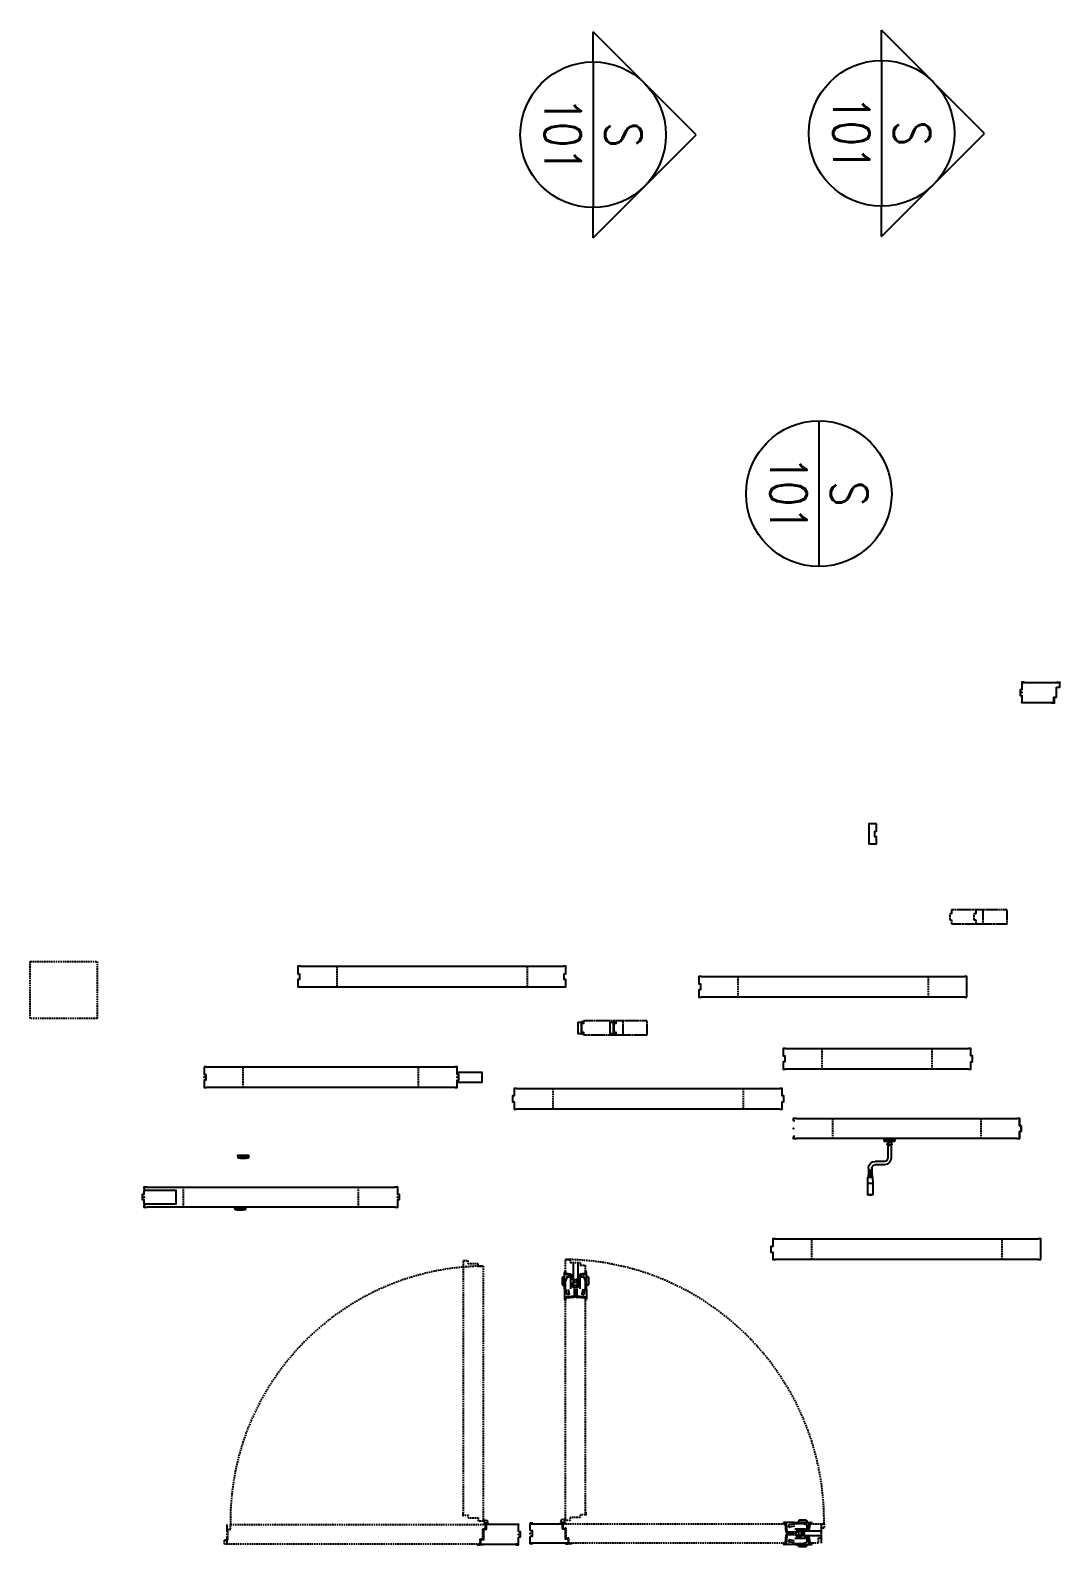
# Model space of a CAD drawing. Header units: inches. Extents: x -2011 to 15254, y -1905 to 6193.
# Drawn here: x -2011 to 2230, y -51 to 6193 of the extents above; entities that cross this region are included whole.
import ezdxf
from ezdxf.enums import TextEntityAlignment as Align

# ---------------------------------------------------------------- set-up
doc = ezdxf.new("R2010")
doc.units = ezdxf.units.IN
doc.header["$MEASUREMENT"] = 0
doc.linetypes.add('CENTER', pattern=[50.8, 31.75, -6.35, 6.35, -6.35])
doc.linetypes.add('HIDDEN', pattern=[9.525, 6.35, -3.175])
for name, color, linetype in [('_P18_FAILED_LOADING_PLACE', 1, 'HIDDEN'), ('_P18_製品', 4, 'Continuous'), ('_P18_製品寸法', 9, 'Continuous'), ('_製品寸法', 9, 'Continuous')]:
    doc.layers.add(name, color=color, linetype=linetype)
doc.styles.add('OKAMURA', font='simplex8.shx', dxfattribs={"width": 0.7, "bigfont": 'BIGFONT.shx'})

# ---------------------------------------------------------------- blocks, each defined once
blk = doc.blocks.new('*U83')
at = {"layer": '_P18_製品', "color": 0, "linetype": 'ByBlock'}
blk.add_lwpolyline([(31, 41.3), (0, 41.3), (0, -41.3), (31, -41.3), (31, -12), (24, -12), (24, 12), (31, 12), (31, 41.3)], dxfattribs=at)
blk = doc.blocks.new('P18_US_SE')
at = {"layer": '_P18_製品'}
blk.add_lwpolyline([(143.5, 21.9), (156, 21.9), (156, 40.3), (0, 40.3), (0, 12), (-7, 12), (-7, -12), (0, -12), (0, -40.3), (132.5, -40.3), (132.5, -19.4), (143.5, -19.4)], close=True, dxfattribs=at)
for points in [[(10, 40.3), (10, 42.5), (0, 42.5), (0, 40.3)], [(146, 40.3), (146, 42.5), (156, 42.5), (156, 40.3)], [(10, -40.3), (10, -42.5), (0, -42.5), (0, -40.3)], [(122.5, -40.3), (122.5, -42.5), (132.5, -42.5), (132.5, -40.3)], [(129.9, -42.5), (129.9, -46.3)], [(132.9, -19.5), (132.9, -45.1)]]:
    blk.add_lwpolyline(points, dxfattribs=at)
at = {"layer": '_P18_製品', "color": 1}
blk.add_point((0, 0), dxfattribs=at)
blk = doc.blocks.new('*U58')
at = {"color": 0, "linetype": 'ByBlock'}
blk.add_lwpolyline([(763.3, -41.3), (763.3, -42.5), (773.3, -42.5), (773.3, -12), (780.3, -12), (780.3, 12), (773.3, 12), (773.3, 42.5), (763.3, 42.5), (763.3, 41.3), (10, 41.3), (10, 42.5), (0, 42.5), (0, 12), (7, 12), (7, -12), (0, -12), (0, -42.5), (10, -42.5), (10, -41.3), (763.3, -41.3)], dxfattribs=at)
at = {"layer": 'Defpoints', "color": 155, "linetype": 'HIDDEN'}
for p, q in [((160, 41.3), (160, -41.3)), ((613.3, 41.3), (613.3, -41.3))]:
    blk.add_line(p, q, dxfattribs=at)
blk = doc.blocks.new('*U95')
at = {"layer": '_P18_製品', "color": 4, "linetype": 'HIDDEN', "ltscale": 0.5}
for points in [[(0, -28.8), (130.1, -28.8), (130.1, 28.8), (0, 28.8), (0, 12), (-7, 12), (-7, -12), (0, -12), (0, -28.8)], [(99.1, -28.8), (229.1, -28.8), (229.1, 28.8), (99.1, 28.8), (99.1, 12), (92.1, 12), (92.1, -12), (99.1, -12), (99.1, -28.8)]]:
    blk.add_lwpolyline(points, dxfattribs=at)
blk = doc.blocks.new('*U17')
for p, q in [((23, -28.8), (23, -25)), ((155.3, -28.8), (155.3, -25))]:
    blk.add_line(p, q)
at = {"color": 0, "linetype": 'ByBlock'}
for points in [[(15, 22.5), (0, 22.5), (0, -22.5), (15, -22.5)], [(147.3, 22.5), (132.3, 22.5), (132.3, -22.5), (147.3, -22.5)]]:
    blk.add_lwpolyline(points, close=True, dxfattribs=at)
for points in [[(23.2, -25), (15.8, -25, -0.414214), (15, -24.2), (15, 24.2, -0.414214), (15.8, 25), (23.2, 25, -0.414214), (24, 24.2), (24, 18), (23.2, 18), (23.2, 24.2), (15.8, 24.2), (15.8, -24.2), (23.2, -24.2), (23.2, -18), (24, -18), (24, -24.2, -0.414214)], [(155.5, -25), (148.1, -25, -0.414214), (147.3, -24.2), (147.3, 24.2, -0.414214), (148.1, 25), (155.5, 25, -0.414214), (156.3, 24.2), (156.3, 18), (155.5, 18), (155.5, 24.2), (148.1, 24.2), (148.1, -24.2), (155.5, -24.2), (155.5, -18), (156.3, -18), (156.3, -24.2, -0.414214)]]:
    blk.add_lwpolyline(points, format="xyb", close=True, dxfattribs=at)
at = {"color": 0, "linetype": 'HIDDEN', "ltscale": 0.5}
for points in [[(23, -28.8), (186.3, -28.8), (186.3, 28.8), (23, 28.8), (23, 25)], [(155.3, -28.8), (285.3, -28.8), (285.3, 28.8), (155.3, 28.8), (155.3, 25)]]:
    blk.add_lwpolyline(points, dxfattribs=at)
blk = doc.blocks.new('A$C4DE83343')
at = {"layer": '_P18_製品寸法', "linetype": 'ByBlock'}
for p, q in [((-91, 171), (-91, 218.1)), ((-69, 218.1), (-91, 218.1)), ((-69, 171), (-69, 218.1)), ((-90, 146), (-91, 171)), ((-91, 171), (-69, 171)), ((-90, 146), (-70, 146)), ((-88.5, 136), (-88.5, 146)), ((-71.5, 145.5), (-88.5, 145.5)), ((-88.5, 136), (-71.5, 136)), ((-87, 135), (-86, 136)), ((-87, 109), (-87, 135)), ((-87, 135), (-73, 135)), ((-85, 119), (-85, 136)), ((-84.2, 118.6), (-84.2, 136)), ((-75.7, 118.6), (-75.7, 136)), ((-75, 119), (-75, 136)), ((-73, 135), (-74, 136)), ((-73, 109), (-73, 135)), ((-71.5, 136), (-71.5, 146)), ((-70, 146), (-69, 171)), ((-85, 122.7), (-84.2, 122)), ((-85, 122.7), (-75, 122.7)), ((-75, 119), (-85, 119)), ((-85, 119), (-80, 116.1)), ((-75.7, 122), (-84.2, 122)), ((-75, 119), (-80, 116.1)), ((-75, 122.7), (-75.7, 122)), ((-21, 95), (-59, 95)), ((-21, 81), (-59, 81)), ((-7, 1), (-7, 67)), ((7, 1), (7, 67)), ((-10, 11.5), (-9, 12.5)), ((-10, 8.5), (-10, 11.5)), ((-9, 7.5), (-10, 8.5)), ((-7, 12.5), (-9, 12.5)), ((-9, 12.5), (-9, 7.5)), ((-7, 7.5), (-9, 7.5)), ((-6, 0), (-7, 1)), ((7, 1), (-7, 1)), ((6, 0), (7, 1)), ((7, 12.5), (9, 12.5)), ((7, 7.5), (9, 7.5)), ((9, 12.5), (9, 7.5)), ((10, 11.5), (9, 12.5)), ((9, 7.5), (10, 8.5)), ((10, 8.5), (10, 11.5)), ((-6, 0), (6, 0))]:
    blk.add_line(p, q, dxfattribs=at)
for radius in [1.5, 1]:
    blk.add_circle((0, 12.5), radius, dxfattribs=at)
for centre, radius, start, end in [((-80, 199), 22, 60.0002, 120.00001), ((-59, 109), 28, 180, 270), ((-59, 109), 14, 180, 270), ((-21, 67), 28, 0, 90), ((-21, 67), 14, 0, 90)]:
    blk.add_arc(centre, radius, start, end, dxfattribs=at)
blk = doc.blocks.new('P18_TAY_QUAY_BASE_TV_1')
at = {"color": 1, "linetype": 'ByBlock'}
blk.add_line((0, 2.2), (0, -15.6), dxfattribs=at)
at = {"color": 0, "linetype": 'ByBlock'}
blk.add_lwpolyline([(24, 0), (-24, 0), (-22.9, -6), (22.9, -6)], close=True, dxfattribs=at)
for points in [[(-22, -6), (-22, -6.5), (-21.4, -10), (21.4, -10), (22, -6.5), (-22, -6.5)], [(22, -6), (22, -6.5)]]:
    blk.add_lwpolyline(points, dxfattribs=at)
blk.add_lwpolyline([(21.4, -10, -0.140299), (-21.4, -10)], format="xyb", dxfattribs=at)
blk = doc.blocks.new('*U106')
for points in [[(921, 42.5), (931, 42.5), (931, 12), (938, 12), (938, -12), (931, -12), (931, -42.5), (921, -42.5), (921, -41.3), (10, -41.3), (10, -42.5), (0, -42.5), (0, -33.5), (2, -33.5), (2, -28.8)], [(2, 28.8), (2, 33.5), (0, 33.5), (0, 42.5), (10, 42.5), (10, 41.3), (921, 41.3), (921, 42.5)]]:
    blk.add_lwpolyline(points)
at = {"color": 1, "linetype": 'ByBlock'}
blk.add_point((0, 0), dxfattribs=at)
at = {"layer": '_P18_製品'}
blk.add_lwpolyline([(931, -40.3), (931, -12), (938, -12), (938, 12), (931, 12), (931, 40.3)], dxfattribs=at)
at = {"layer": 'Defpoints', "color": 155, "linetype": 'HIDDEN'}
for p, q in [((160, 41.3), (160, -41.3)), ((771, 41.3), (771, -41.3))]:
    blk.add_line(p, q, dxfattribs=at)
blk.add_blockref('P18_TAY_QUAY_BASE_TV_1', (395, -41.3))
at = {"layer": '_P18_製品寸法', "xscale": -1, "rotation": 180}
blk.add_blockref('A$C4DE83343', (395, -54.3), dxfattribs=at)
blk = doc.blocks.new('k')
at = {"layer": '_P18_製品'}
for p, q in [((-15, 0), (15, 0)), ((-76, -44.3), (17, -44.3)), ((-40, -14), (-33, -14)), ((31.7, -9), (-35, -9)), ((-31.1, -15.7), (-28.2, -35)), ((-26.4, -13.3), (-23.3, -34.3)), ((-21.3, -36), (-10, -36)), ((-21.3, -41), (-13, -41)), ((-15.9, -1), (-19.6, -9)), ((-17, -34.5), (-17, -19.2)), ((0, -13.5), (-16.3, -18.3)), ((31.7, -35.5), (-16, -35.5)), ((-15.9, -1), (15.9, -1)), ((-15, 0), (-15, -1)), ((-13, -44), (-13, -41)), ((-13, -44), (-9, -44)), ((-11.5, -36), (-11.5, -35.5)), ((-10, -44), (-10, -36)), ((-9, -49.5), (-9, -35.5)), ((-9, -49.5), (9, -49.5)), ((-9, -73.1), (-9, -59.1)), ((9, -59.1), (-9, -59.1)), ((-5.5, -58.8), (-5.5, -49.8)), ((31.7, -13.5), (0, -13.5)), ((5.5, -58.8), (5.5, -49.8)), ((9, -49.5), (9, -35.5)), ((9, -44), (13, -44)), ((9, -73.1), (9, -59.1)), ((10, -44), (10, -36)), ((10, -36), (15.1, -36)), ((11.5, -36), (11.5, -35.5)), ((13, -44), (13, -41)), ((13, -41), (15.1, -41)), ((15, 0), (15, -1)), ((15.9, -1), (19.6, -9)), ((16.5, -41.6), (25.9, -52)), ((25.9, -56.6), (16.5, -67)), ((17, -64.3), (17, -44.3)), ((29.9, -48.8), (20.1, -38.1)), ((20.1, -70.5), (29.4, -60.2)), ((33.8, -9), (71.2, -9)), ((33.8, -15.3), (55.7, -19.3)), ((33.8, -24.5), (54.1, -28.2)), ((33.8, -49), (60.9, -49)), ((33.8, -54), (60.9, -54)), ((33.8, -54.6), (60.9, -54.6)), ((33.8, -59.6), (60.9, -59.6)), ((56.5, -20.5), (55.2, -27.4)), ((66.2, -13.5), (62.9, -47.2)), ((62.9, -61.4), (66.2, -94.6)), ((71, -15.8), (67.8, -47.7)), ((67.8, -60.9), (71, -92.8)), ((71.2, -9), (74.7, -9)), ((73, -14), (79.7, -14)), ((-76, -64.3), (17, -64.3)), ((-40, -94.6), (-33, -94.6)), ((31.7, -99.6), (-35, -99.6)), ((-28.2, -73.6), (-31.1, -92.9)), ((-26.3, -94.6), (-26.4, -95.3)), ((-23.3, -74.3), (-26.3, -94.6)), ((-13, -67.6), (-21.3, -67.6)), ((-10, -72.6), (-21.3, -72.6)), ((-15.9, -107.6), (-19.6, -99.6)), ((-17, -89.4), (-17, -74.1)), ((-16.3, -90.3), (-3.4, -94.1)), ((31.7, -73.1), (-16, -73.1)), ((-15.9, -107.6), (15.9, -107.6)), ((-15, -108.6), (-15, -107.6)), ((-15, -108.6), (15, -108.6)), ((-13, -67.6), (-13, -64.6)), ((-9, -64.6), (-13, -64.6)), ((-11.5, -73.1), (-11.5, -72.6)), ((-10, -72.6), (-10, -64.6)), ((-3.4, -94.1), (0, -95.1)), ((31.7, -95.1), (0, -95.1)), ((13, -64.6), (9, -64.6)), ((10, -72.6), (10, -64.6)), ((15.1, -72.6), (10, -72.6)), ((11.5, -73.1), (11.5, -72.6)), ((13, -67.6), (13, -64.6)), ((15.1, -67.6), (13, -67.6)), ((15, -108.6), (15, -107.6)), ((15.9, -107.6), (19.6, -99.6)), ((33.8, -84.1), (54.1, -80.4)), ((33.8, -93.3), (55.7, -89.3)), ((33.8, -99.6), (71.2, -99.6)), ((55.2, -81.2), (56.5, -88.1)), ((66.2, -94.6), (66.2, -95.1)), ((71.2, -99.6), (74.7, -99.6)), ((73, -94.6), (79.7, -94.6))]:
    blk.add_line(p, q, dxfattribs=at)
for centre, radius, start, end in [((-35, -14), 5, 90, 180), ((-33, -16), 2, 8.42694, 90), ((-31.3, -14), 5, 8.42697, 90), ((-21.3, -34), 7, 188.42906, 270.00742), ((-21.3, -34), 2, 188.42694, 270), ((-16, -19.2), 1, 106.39073, 180), ((-16, -34.5), 1, 180, 270), ((15.1, -43), 7, 44.99173, 89.99176), ((15.1, -43), 2, 44.99908, 90), ((30.8, -47), 7, 225.00006, 270), ((30.8, -61.6), 7, 89.99426, 134.9942), ((30.8, -47), 2, 225.00027, 270), ((30.8, -61.6), 2, 90, 134.99969), ((54.3, -27.2), 1, 259.68769, 349.68943), ((55.5, -20.3), 1, 349.68567, 79.69141), ((60.9, -47), 2, 270, 354.1437), ((60.9, -47), 7, 270, 354.1452), ((60.9, -61.6), 7, 5.85602, 90), ((60.9, -61.6), 2, 5.85507, 90), ((71.2, -14), 5, 90, 174.14577), ((73, -16), 2, 90, 174.14719), ((74.7, -14), 5, 0, 90), ((-35, -94.6), 5, 180, 270), ((-33, -92.6), 2, 270, 351.5743), ((-31.3, -94.6), 5, 270, 351.57007), ((-21.3, -74.6), 7, 89.99258, 171.57035), ((-21.3, -74.6), 2, 90, 171.57831), ((-16, -74.1), 1, 90, 180), ((-16, -89.4), 1, 180, 253.61347), ((15.1, -65.6), 2, 270.0201, 315.0202), ((15.1, -65.6), 7, 270, 315.00007), ((54.3, -81.4), 1, 10.30704, 100.31055), ((55.5, -88.3), 1, 280.30536, 10.31036), ((71.2, -94.6), 5, 185.85695, 270), ((73, -92.6), 2, 185.85687, 270), ((74.7, -94.6), 5, 270, 0)]:
    blk.add_arc(centre, radius, start, end, dxfattribs=at)
blk = doc.blocks.new('*U93')
at = {"layer": '_P18_製品', "color": 1, "linetype": 'CENTER'}
blk.add_line((1200, -40.3), (1200, 40.3), dxfattribs=at)
at = {"layer": '_P18_製品', "linetype": 'HIDDEN'}
for points in [[(145.6, 1079.7), (145.6, 1128.2), (164, 1128.2), (164, 1115.7), (205.3, 1115.7), (205.3, 1104.6), (226.2, 1104.6), (226.2, 1079.7)], [(226.2, 966.8), (226.2, 77.2), (205.3, 77.2), (205.3, 66.1), (164.5, 66.1), (164.5, 53.6), (145.6, 53.6), (145.6, 966.8)], [(1048.6, -40.3), (159, -40.3), (159, -19.4), (147.9, -19.4), (147.9, 21.4), (135.4, 21.4), (135.4, 40.3), (1048.6, 40.3)], [(1154.6, 40.3), (1210.1, 40.3), (1210.1, 21.9), (1197.6, 21.9), (1197.6, -19.4), (1186.4, -19.4), (1186.4, -40.3), (1161.6, -40.3)]]:
    blk.add_lwpolyline(points, dxfattribs=at)
at = {"layer": '_P18_製品'}
for points in [[(145.6, 63.6), (143.4, 63.6), (143.4, 53.6), (145.6, 53.6)], [(226.2, 87.2), (228.4, 87.2), (228.4, 77.2), (226.2, 77.2)], [(0, 12), (0, 40.3), (132.4, 40.3), (132.4, 19.4), (143.5, 19.4), (143.5, -21.9), (156, -21.9), (156, -40.3), (0, -40.3), (0, -12)], [(0, 12), (7, 12), (7, -12), (0, -12)], [(122.3, 40.3), (122.3, 42.5), (132.4, 42.5), (132.4, 40.3)], [(129.9, 42.5), (129.9, 46.3)], [(132.9, 19.4), (132.9, 45.1)], [(134.9, 19.4), (134.9, 45.1)], [(145.4, 40.3), (145.4, 42.5), (135.4, 42.5), (135.4, 40.3)], [(137.9, 42.5), (137.9, 46.3)], [(143.4, 56.1), (139.6, 56.1)], [(146, -40.3), (146, -42.5), (156, -42.5), (156, -40.3)], [(169, -40.3), (169, -42.5), (159, -42.5), (159, -40.3)]]:
    blk.add_lwpolyline(points, dxfattribs=at)
for points in [[(10, 42.5), (0, 42.5), (0, 40.3), (10, 40.3)], [(10, -42.5), (0, -42.5), (0, -40.3), (10, -40.3)]]:
    blk.add_lwpolyline(points, close=True, dxfattribs=at)
blk.add_circle((133.9, 52.1), 7, dxfattribs=at)
blk.add_circle((133.9, 52.1), 7, dxfattribs=at)
at = {"layer": '_P18_製品', "linetype": 'HIDDEN'}
blk.add_arc((133.9, 52.1), 1076.2, 359.37403, 449.37403, dxfattribs=at)
at = {"layer": '_P18_製品'}
blk.add_point((0, 0), dxfattribs=at)
at = {"layer": '_製品寸法'}
for p, rotation in [((240.2, 1039.7), 270), ((1121.6, -54.3), 180)]:
    blk.add_blockref('k', p, dxfattribs=dict(at, rotation=rotation))
blk = doc.blocks.new('*U94')
at = {"layer": '_P18_製品', "linetype": 'HIDDEN'}
for p, q in [((-226.2, 77.2), (-226.2, 1128.2)), ((-226.2, 1128.2), (-207.8, 1128.2)), ((-207.8, 1128.2), (-207.8, 1115.7)), ((-207.8, 1115.7), (-166.5, 1115.7)), ((-166.5, 1115.7), (-166.5, 1104.6)), ((-166.5, 1104.6), (-145.6, 1104.6)), ((-145.6, 1104.6), (-145.6, 53.7)), ((-205.3, 77.2), (-226.2, 77.2)), ((-205.3, 66.1), (-205.3, 77.2)), ((-164.5, 66.1), (-205.3, 66.1)), ((-164.5, 53.7), (-164.5, 66.1)), ((-145.6, 53.7), (-164.5, 53.7))]:
    blk.add_line(p, q, dxfattribs=at)
at = {"layer": '_P18_製品', "color": 1, "linetype": 'CENTER'}
blk.add_line((-1200, -40.3), (-1200, 40.3), dxfattribs=at)
at = {"layer": '_P18_製品'}
for points in [[(-226.2, 87.2), (-228.4, 87.2), (-228.4, 77.2), (-226.2, 77.2)], [(-145.6, 63.6), (-143.4, 63.6), (-143.4, 53.6), (-145.6, 53.6)], [(0, 12), (0, 40.3), (-132.5, 40.3), (-132.5, 19.4), (-143.5, 19.4), (-143.5, -21.9), (-156, -21.9), (-156, -40.3), (0, -40.3), (0, -12)], [(-145.4, 40.3), (-145.4, 42.5), (-135.4, 42.5), (-135.4, 40.3)], [(-143.4, 56.1), (-139.6, 56.1)], [(-137.9, 42.5), (-137.9, 46.3)], [(-134.9, 19.5), (-134.9, 45.1)], [(-132.9, 19.5), (-132.9, 45.1)], [(-122.3, 40.3), (-122.3, 42.5), (-132.4, 42.5), (-132.4, 40.3)], [(-129.9, 42.5), (-129.9, 46.3)], [(0, 12), (7, 12), (7, -12), (0, -12)], [(-169, -40.3), (-169, -42.5), (-159, -42.5), (-159, -40.3)], [(-146, -40.3), (-146, -42.5), (-156, -42.5), (-156, -40.3)]]:
    blk.add_lwpolyline(points, dxfattribs=at)
at = {"layer": '_P18_製品', "linetype": 'HIDDEN'}
blk.add_lwpolyline([(-147.9, -19.4), (-159, -19.4), (-159, -40.3), (-1210.1, -40.3), (-1210.1, -21.9), (-1197.6, -21.9), (-1197.6, 19.4), (-1186.4, 19.4), (-1186.4, 40.3), (-135.5, 40.3), (-135.5, 21.4), (-147.9, 21.4)], close=True, dxfattribs=at)
at = {"layer": '_P18_製品'}
for points in [[(-10, 42.5), (0, 42.5), (0, 40.3), (-10, 40.3)], [(-10, -42.5), (0, -42.5), (0, -40.3), (-10, -40.3)]]:
    blk.add_lwpolyline(points, close=True, dxfattribs=at)
blk.add_circle((-133.9, 52.1), 7, dxfattribs=at)
at = {"layer": '_P18_製品', "linetype": 'HIDDEN'}
blk.add_arc((-133.9, 52.1), 1052.6, 90.64003, 180.64003, dxfattribs=at)
at = {"layer": '_P18_製品'}
blk.add_point((0, 0), dxfattribs=at)
blk = doc.blocks.new('*U63')
at = {"color": 0, "linetype": 'ByBlock'}
for points in [[(0, 42.5), (0, 12), (7, 12), (7, -12), (0, -12), (0, -42.5), (10, -42.5), (10, -41.3), (1033, -41.3), (1033, -42.5), (1043, -42.5), (1043, -12), (1050, -12), (1050, 12), (1043, 12), (1043, 42.5), (1033, 42.5), (1033, 41.3), (10, 41.3), (10, 42.5)], [(1043, -21.3), (1043, -12), (1050, -12), (1050, 12), (1043, 12), (1043, 21.3), (1144, 21.3), (1144, -21.3)]]:
    blk.add_lwpolyline(points, close=True, dxfattribs=at)
at = {"color": 1, "linetype": 'ByBlock'}
for p in [(0, 0), (1043, 0)]:
    blk.add_point(p, dxfattribs=at)
at = {"layer": 'Defpoints', "color": 155, "linetype": 'HIDDEN'}
for p, q in [((160, 41.3), (160, -41.3)), ((883, -41.3), (883, 41.3))]:
    blk.add_line(p, q, dxfattribs=at)
blk = doc.blocks.new('*U80')
blk.add_line((10, 41.3), (10, 42.5))
at = {"color": 0, "linetype": 'ByBlock'}
for points in [[(0, -28.8), (0, -12), (-7, -12), (-7, 12), (0, 12), (0, 28.8), (2, 28.8), (2, 33.5), (0, 33.5), (0, 42.5), (10, 42.5), (10, 41.3), (1033, 41.3), (1033, 42.5), (1043, 42.5), (1043, 12), (1050, 12), (1050, -12), (1043, -12), (1043, -42.5), (1033, -42.5), (1033, -41.3), (10, -41.3), (10, -42.5), (0, -42.5), (0, -33.5), (2, -33.5), (2, -28.8), (0, -28.8)], [(0, 33.5), (0, 41.3)], [(2, 28.8), (130, 28.8), (130, -28.8), (2, -28.8)]]:
    blk.add_lwpolyline(points, dxfattribs=at)
at = {"color": 1, "linetype": 'ByBlock'}
for p in [(0, 0), (1043, 0)]:
    blk.add_point(p, dxfattribs=at)
at = {"layer": 'Defpoints', "color": 155, "linetype": 'HIDDEN'}
for p, q in [((160, 41.3), (160, -41.3)), ((883, -41.3), (883, 41.3))]:
    blk.add_line(p, q, dxfattribs=at)
blk.add_blockref('P18_TAY_QUAY_BASE_TV_1', (395, -41.3))
blk = doc.blocks.new('*U61')
at = {"color": 0, "linetype": 'ByBlock'}
blk.add_lwpolyline([(1094, -41.3), (1094, -42.5), (1104, -42.5), (1104, -12), (1097, -12), (1097, 12), (1104, 12), (1104, 42.5), (1094, 42.5), (1094, 41.3), (10, 41.3), (10, 42.5), (0, 42.5), (0, 12), (7, 12), (7, -12), (0, -12), (0, -42.5), (10, -42.5), (10, -41.3), (1094, -41.3)], dxfattribs=at)
at = {"layer": 'Defpoints', "color": 155, "linetype": 'HIDDEN'}
for p, q in [((160, 41.3), (160, -41.3)), ((944, 41.3), (944, -41.3))]:
    blk.add_line(p, q, dxfattribs=at)
blk = doc.blocks.new('*U60')
at = {"color": 0, "linetype": 'ByBlock'}
blk.add_lwpolyline([(1094, -41.3), (1094, -42.5), (1104, -42.5), (1104, -12), (1111, -12), (1111, 12), (1104, 12), (1104, 42.5), (1094, 42.5), (1094, 41.3), (10, 41.3), (10, 42.5), (0, 42.5), (0, 12), (-7, 12), (-7, -12), (0, -12), (0, -42.5), (10, -42.5), (10, -41.3), (1094, -41.3)], dxfattribs=at)
at = {"layer": 'Defpoints', "color": 155, "linetype": 'HIDDEN'}
for p, q in [((160, 41.3), (160, -41.3)), ((944, 41.3), (944, -41.3))]:
    blk.add_line(p, q, dxfattribs=at)
blk = doc.blocks.new('*U59')
at = {"color": 0, "linetype": 'ByBlock'}
blk.add_lwpolyline([(1104, -42.5), (1104, 42.5), (1094, 42.5), (1094, 41.3), (10, 41.3), (10, 42.5), (0, 42.5), (0, 12), (7, 12), (7, -12), (0, -12), (0, -42.5), (10, -42.5), (10, -41.3), (1094, -41.3), (1094, -42.5)], close=True, dxfattribs=at)
at = {"layer": 'Defpoints', "color": 155, "linetype": 'HIDDEN'}
for p, q in [((160, 41.3), (160, -41.3)), ((944, 41.3), (944, -41.3))]:
    blk.add_line(p, q, dxfattribs=at)
blk = doc.blocks.new('*U62')
at = {"color": 0, "linetype": 'ByBlock'}
blk.add_lwpolyline([(1104, -42.5), (1104, 42.5), (1094, 42.5), (1094, 41.3), (10, 41.3), (10, 42.5), (0, 42.5), (0, 12), (-7, 12), (-7, -12), (0, -12), (0, -42.5), (10, -42.5), (10, -41.3), (1094, -41.3), (1094, -42.5)], close=True, dxfattribs=at)
at = {"layer": 'Defpoints', "color": 155, "linetype": 'HIDDEN'}
for p, q in [((160, 41.3), (160, -41.3)), ((944, 41.3), (944, -41.3))]:
    blk.add_line(p, q, dxfattribs=at)
blk = doc.blocks.new('P18_RECT')
at = {"layer": '_P18_FAILED_LOADING_PLACE'}
blk.add_lwpolyline([(0, 235.8), (274.9, 235.8), (274.9, 0), (0, 0)], close=True, dxfattribs=at)
blk = doc.blocks.new('YASHI HEIMEN')
for p, q in [((424.3, 0), (0, 424.3)), ((0, 300), (0, 424.3)), ((0, 300), (0, -300)), ((0, -424.3), (424.3, 0)), ((0, -424.3), (0, -300))]:
    blk.add_line(p, q)
blk.add_circle((0, 0), 300)
at = {"style": 'OKAMURA', "width": 0.8, "flags": 8}
for tag, p in [('101', (-125, 0)), ('S', (125, 0))]:
    blk.add_attdef(tag, text='', height=150, rotation=270, dxfattribs=at).set_placement(p, align=Align.MIDDLE_CENTER)
blk = doc.blocks.new('PARTITION_YASHI HEIMEN FRONT')
blk.add_line((0, 300), (0, -300))
blk.add_circle((0, 0), 300)
at = {"style": 'OKAMURA', "width": 0.8, "flags": 8}
for tag, p in [('101', (-125, 0)), ('S', (125, 0))]:
    blk.add_attdef(tag, text='', height=150, rotation=270, dxfattribs=at).set_placement(p, align=Align.MIDDLE_CENTER)
blk = doc.blocks.new('DYN_YASHI_HEIMEN')
for p, q in [((424.3, 0), (0, 424.3)), ((0, 300), (0, 424.3)), ((0, 300), (0, -300)), ((0, -424.3), (424.3, 0)), ((0, -424.3), (0, -300))]:
    blk.add_line(p, q)
blk.add_circle((0, 0), 300)
at = {"style": 'OKAMURA', "width": 0.8, "flags": 8}
for tag, p in [('101', (-125, 0)), ('S', (125, 0))]:
    blk.add_attdef(tag, text='', height=150, rotation=270, dxfattribs=at).set_placement(p, align=Align.MIDDLE_CENTER)

msp = doc.modelspace()

# ---------------------------------------------------------------- block references
ref = msp.add_blockref('DYN_YASHI_HEIMEN', (307.9, 5763.3))
ref.add_attrib('101', '101', dxfattribs={"height": 150, "rotation": 270, "style": 'OKAMURA', "width": 0.8}).set_placement((182.9, 5763.3), align=Align.MIDDLE_CENTER)
ref.add_attrib('S', 'S', dxfattribs={"height": 150, "rotation": 270, "style": 'OKAMURA', "width": 0.8}).set_placement((432.9, 5763.3), align=Align.MIDDLE_CENTER)
ref = msp.add_blockref('YASHI HEIMEN', (1496.5, 5768.9))
ref.add_attrib('101', '101', dxfattribs={"height": 150, "rotation": 270, "style": 'OKAMURA', "width": 0.8}).set_placement((1371.5, 5768.9), align=Align.MIDDLE_CENTER)
ref.add_attrib('S', 'S', dxfattribs={"height": 150, "rotation": 270, "style": 'OKAMURA', "width": 0.8}).set_placement((1621.5, 5768.9), align=Align.MIDDLE_CENTER)
ref = msp.add_blockref('PARTITION_YASHI HEIMEN FRONT', (1237.9, 4285.2))
ref.add_attrib('101', '101', dxfattribs={"height": 150, "rotation": 270, "style": 'OKAMURA', "width": 0.8}).set_placement((1112.9, 4285.2), align=Align.MIDDLE_CENTER)
ref.add_attrib('S', 'S', dxfattribs={"height": 150, "rotation": 270, "style": 'OKAMURA', "width": 0.8}).set_placement((1362.9, 4285.2), align=Align.MIDDLE_CENTER)
for name, p in [('*U95', (1784.9, 2543)), ('P18_RECT', (-2010.7, 2123.6)), ('*U61', (-908.1, 2296.5)), ('*U59', (743.8, 2254.4)), ('*U17', (244.9, 2085.6)), ('*U58', (1090.4, 1957.9)), ('*U63', (-1295.1, 1882.1)), ('*U60', (-17.5, 1793.5)), ('*U106', (1133.9, 1670.8)), ('P18_TAY_QUAY_BASE_TV_1', (-1133.1, 1560.5)), ('*U80', (-1541, 1388.9)), ('*U62', (1047.7, 1173.9))]:
    msp.add_blockref(name, p)
at = {"layer": '_P18_製品'}
for name, p in [('P18_US_SE', (2074, 3466.1)), ('*U83', (1443.9, 2884.2)), ('*U94', (0, 0)), ('*U93', (49.2, 3.6))]:
    msp.add_blockref(name, p, dxfattribs=at)

doc.saveas('drawing.dxf')
